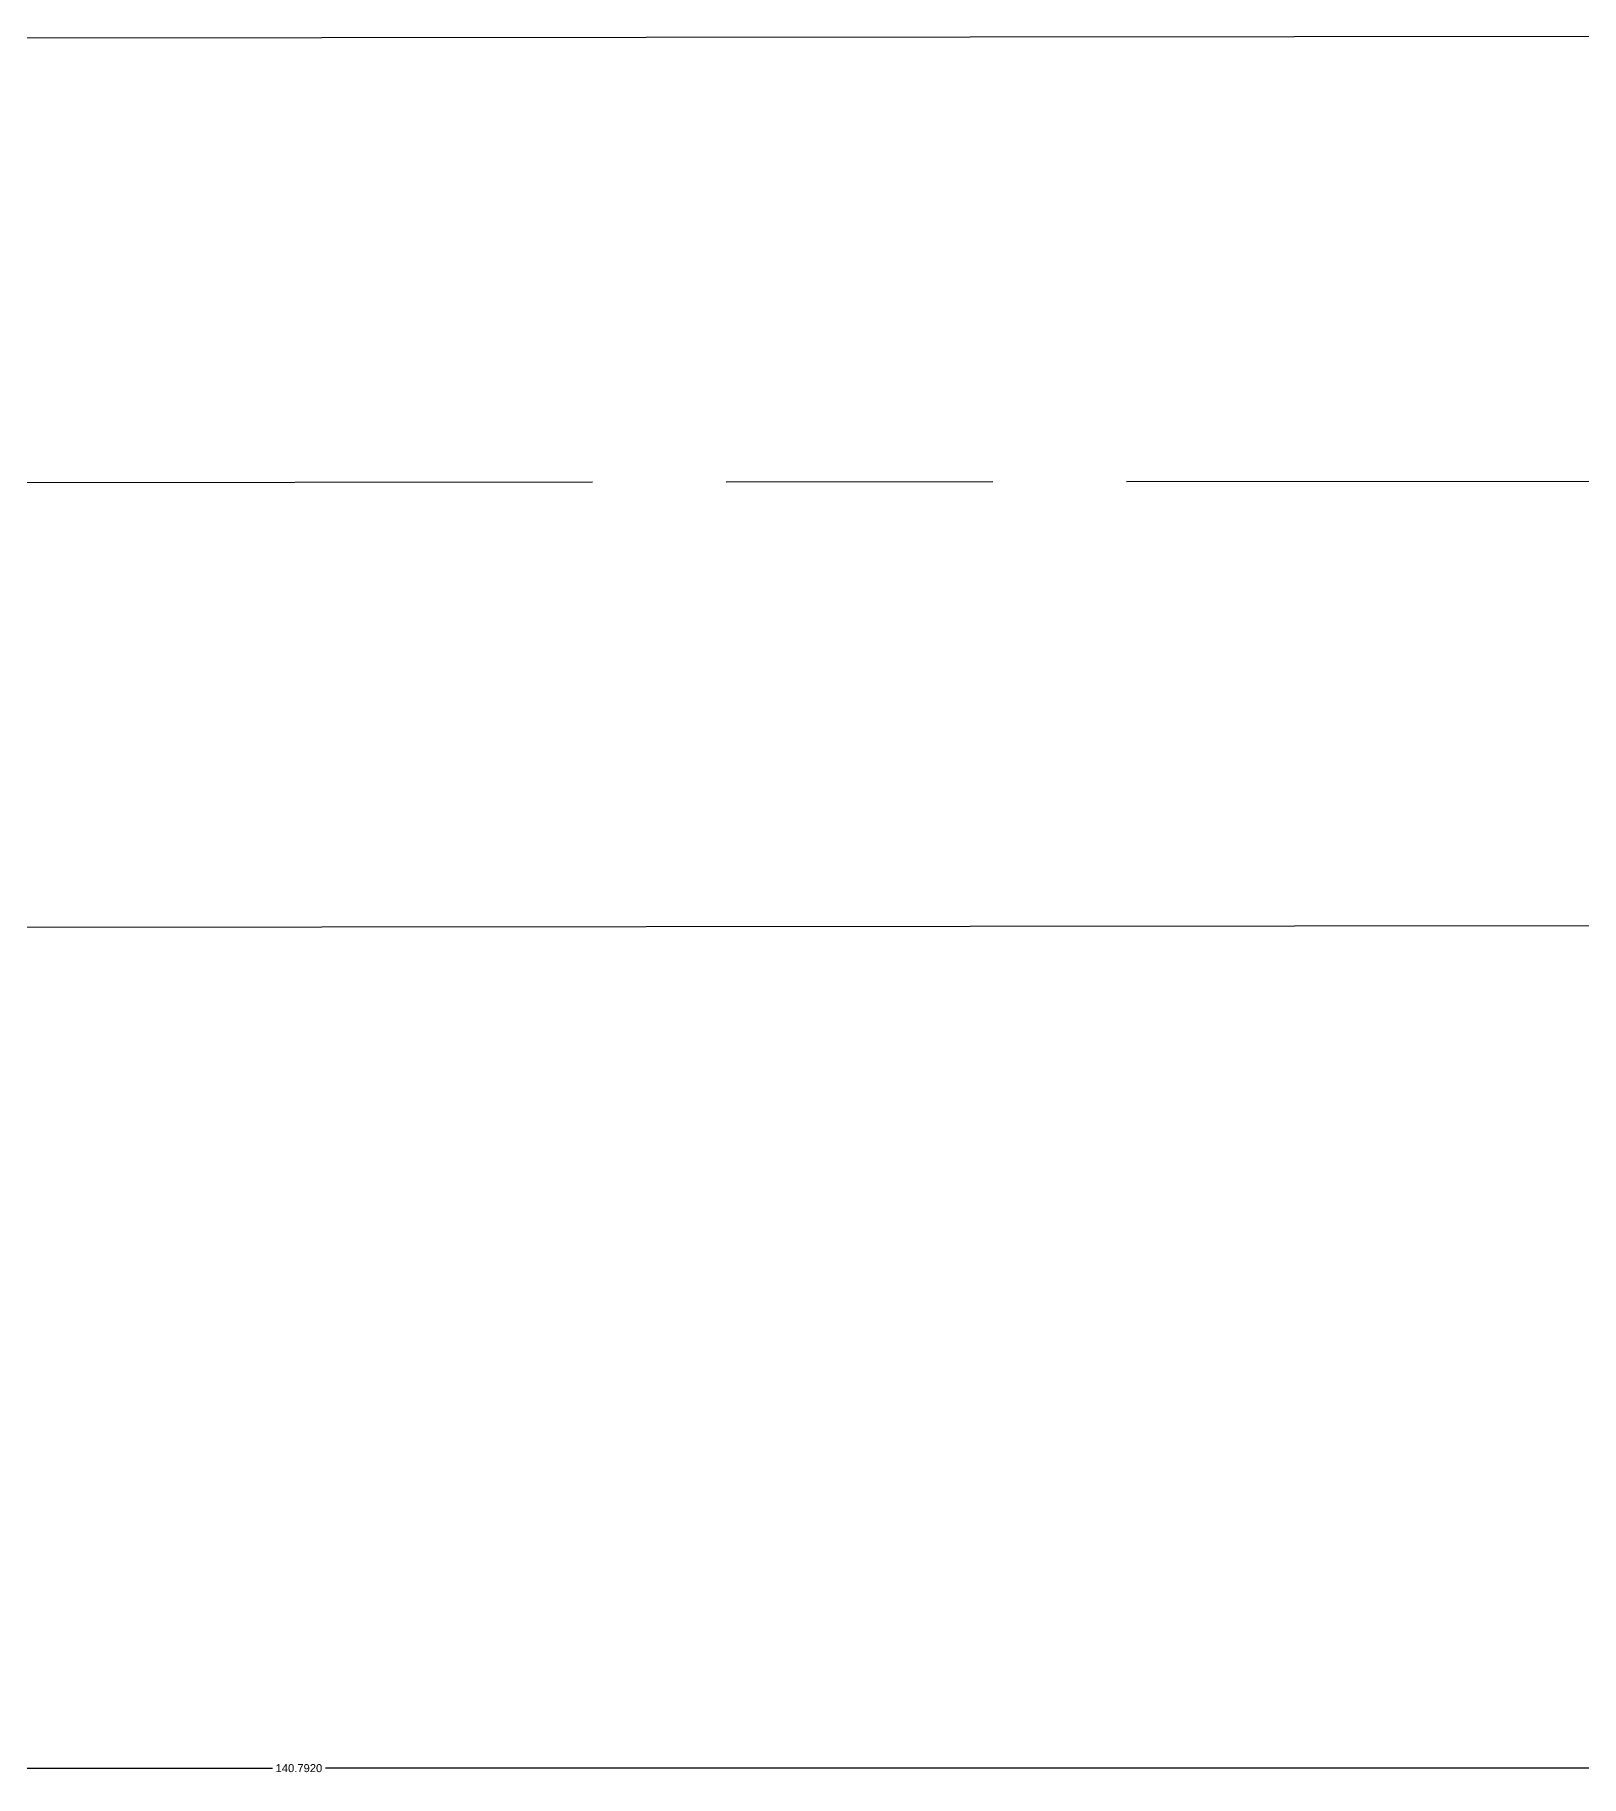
# Model space of a CAD drawing. Header units: millimetres. Extents: x 12 to 281, y -106 to 38.
# Drawn here: x 197.99 to 232.76, y -26.4 to 12.76 of the extents above; entities that cross this region are included whole.
import ezdxf

# ---------------------------------------------------------------- set-up
doc = ezdxf.new("R2010")
doc.units = ezdxf.units.MM
doc.header["$MEASUREMENT"] = 0
doc.linetypes.add('ACAD_ISO08W100', pattern=[36, 24, -3, 6, -3])
doc.styles.get("Standard").update_dxf_attribs({"font": 'arial.ttf'})
doc.dimstyles.get("Standard").update_dxf_attribs({"dimtxt": 0.18, "dimasz": 0.18, "dimexe": 0.18, "dimexo": 0.0625, "dimgap": 0.09, "dimtad": 0, "dimtih": 1, "dimtoh": 1, "dimdec": 4, "dimzin": 0, "dimdsep": 46, "dimtxsty": 'Standard', "dimcen": 0.09, "dimadec": 0, "dimazin": 0, "dimtfac": 1, "dimtdec": 4, "dimtofl": 0, "dimtmove": 0, "dimatfit": 3, "dimfxl": 1, "dimtolj": 1, "dimtzin": 0, "dimarcsym": 0})

# ---------------------------------------------------------------- blocks, each defined once
blk = doc.blocks.new('*D8')
at = {"color": 0, "linetype": 'Continuous', "lineweight": -2, "transparency": 16777216}
for p, q in [((133.532, 2.557), (133.532, -26.396)), ((274.324, 2.706), (274.324, -26.396)), ((133.712, -26.216), (203.334, -26.216)), ((274.144, -26.216), (204.523, -26.216))]:
    blk.add_line(p, q, dxfattribs=at)
at = {"color": 0, "linetype": 'Continuous', "transparency": 16777216}
for points in [[(133.712, -26.186), (133.712, -26.246), (133.532, -26.216)], [(274.144, -26.186), (274.144, -26.246), (274.324, -26.216)]]:
    blk.add_solid(points, dxfattribs=at)
at = {"layer": 'Defpoints', "color": 0, "linetype": 'Continuous', "transparency": 16777216}
for p in [(274.324, 2.768), (133.532, 2.619), (274.324, -26.216)]:
    blk.add_point(p, dxfattribs=at)
at = {"color": 0, "linetype": 'Continuous', "transparency": 16777216, "insert": (203.928, -26.216), "char_height": 0.18, "attachment_point": 5}
blk.add_mtext('\\A1;140.7920', dxfattribs=at)

msp = doc.modelspace()

# ---------------------------------------------------------------- linework, layer by layer
at = {"linetype": 'Continuous'}
for p, q in [((120.53233, 12.6192), (266.32437, 12.76299)), ((120.53233, -7.3808), (266.32437, -7.23701))]:
    msp.add_line(p, q, dxfattribs=at)
at = {"linetype": 'ACAD_ISO08W100'}
msp.add_line((114.53233, 2.61566), (278.32437, 2.77182), dxfattribs=at)

# ---------------------------------------------------------------- dimensions: what is measured, and where the dimension line sits
at = {"linetype": 'Continuous'}
dim = msp.add_linear_dim(base=(274.32437, -26.21574), p1=(133.53233, 2.6192), p2=(274.32437, 2.76801), dimstyle='Standard', dxfattribs=at)
dim.commit()
dim.dimension.update_dxf_attribs({"geometry": '*D8', "text_midpoint": (203.92835, -26.21574)})

doc.saveas('drawing.dxf')
